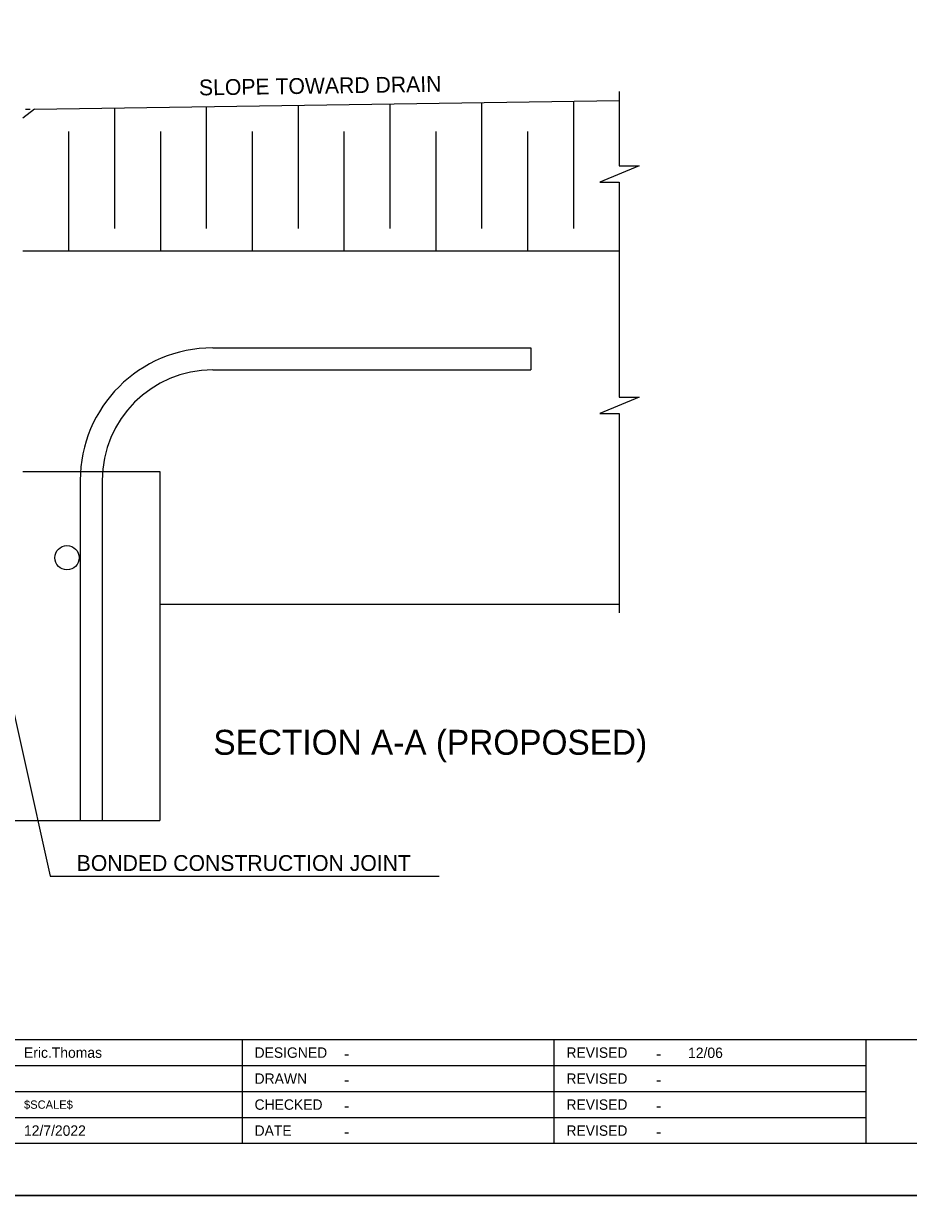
# Model space of a CAD drawing. Extents: x 0 to 2.83, y 0 to 1.83.
# Drawn here: x 0.506 to 1.215, y 0 to 0.94 of the extents above; entities that cross this region are included whole.
import ezdxf

# ---------------------------------------------------------------- set-up
doc = ezdxf.new("R2010")
doc.units = 0
for name, color, linetype in [('RD_Pr_Roadway_Dimensions', 7, 'Continuous'), ('RD_Pr_Roadway_Items', 7, 'Continuous'), ('RD_Pr_Roadway_Notes', 7, 'Continuous'), ('SH_General_Details', 7, 'Continuous'), ('SH_Printer_Plotting_Border', 7, 'Continuous')]:
    doc.layers.add(name, color=color, linetype=linetype)

msp = doc.modelspace()

# ---------------------------------------------------------------- linework, layer by layer
at = {"layer": 'RD_Pr_Roadway_Dimensions'}
msp.add_line((0.50768, 0.87081), (0.51132, 0.87081), dxfattribs=at)
at = {"layer": 'RD_Pr_Roadway_Items'}
for p, q in [((0.98353, 0.88497), (0.98353, 0.82549)), ((0.51467, 0.87081), (0.98353, 0.87789)), ((0.72607, 0.874), (0.72607, 0.77518)), ((0.79963, 0.87511), (0.79963, 0.77518)), ((0.8732, 0.87622), (0.8732, 0.77518)), ((0.94676, 0.87733), (0.94676, 0.77518)), ((0.51467, 0.87081), (0.50537, 0.86373)), ((0.57894, 0.87178), (0.57894, 0.77518)), ((0.65251, 0.87289), (0.65251, 0.77518)), ((0.54216, 0.8531), (0.54216, 0.75747)), ((0.61572, 0.8531), (0.61572, 0.75747)), ((0.68928, 0.8531), (0.68928, 0.75747)), ((0.76285, 0.8531), (0.76285, 0.75747)), ((0.83641, 0.8531), (0.83641, 0.75747)), ((0.90997, 0.8531), (0.90997, 0.75747)), ((0.99961, 0.82549), (0.96797, 0.81249)), ((0.98353, 0.82549), (0.99961, 0.82549)), ((0.96797, 0.81249), (0.98353, 0.81249)), ((0.98353, 0.81249), (0.98353, 0.64003)), ((0.50537, 0.75747), (0.98353, 0.75747)), ((0.65768, 0.67955), (0.9127, 0.67955)), ((0.9127, 0.67955), (0.9127, 0.66184)), ((0.65768, 0.66184), (0.9127, 0.66184)), ((0.99961, 0.64003), (0.96797, 0.62702)), ((0.98353, 0.64003), (0.99961, 0.64003)), ((0.96797, 0.62702), (0.98353, 0.62702)), ((0.98353, 0.62702), (0.98353, 0.46703)), ((0.50537, 0.58037), (0.61518, 0.58037)), ((0.55142, 0.57329), (0.55142, 0.30056)), ((0.56913, 0.57329), (0.56913, 0.30056)), ((0.61518, 0.58037), (0.61518, 0.30056)), ((0.61518, 0.47411), (0.98353, 0.47411)), ((0.47693, 0.30056), (0.61518, 0.30056))]:
    msp.add_line(p, q, dxfattribs=at)
msp.add_circle((0.54079, 0.5113), 0.00974, dxfattribs=at)
for radius in [0.10626, 0.08855]:
    msp.add_arc((0.65768, 0.57329), radius, 90, 180, dxfattribs=at)
at = {"layer": 'RD_Pr_Roadway_Notes'}
for p, q in [((0.45514, 0.58037), (0.52732, 0.25594)), ((0.52732, 0.25594), (0.83908, 0.25594))]:
    msp.add_line(p, q, dxfattribs=at)
at = {"layer": 'SH_General_Details'}
for p, q in [((0.16667, 0.125), (2.79166, 0.125)), ((0.68119, 0.125), (0.68119, 0.04167)), ((0.93119, 0.125), (0.93119, 0.04167)), ((1.18118, 0.125), (1.18118, 0.04167)), ((0.41452, 0.10417), (1.18118, 0.10417)), ((0.41452, 0.08333), (1.18118, 0.08333)), ((0.41452, 0.0625), (1.18118, 0.0625)), ((2.83332, 0), (0, 0))]:
    msp.add_line(p, q, dxfattribs=at)
msp.add_lwpolyline([(0.16667, 1.79166), (2.79166, 1.79166), (2.79166, 0.04167), (0.16667, 0.04167)], close=True, dxfattribs=at)
at = {"layer": 'SH_Printer_Plotting_Border'}
msp.add_lwpolyline([(0, 0), (2.83332, 0), (2.83332, 1.83333), (0, 1.83333)], close=True, dxfattribs=at)

# ---------------------------------------------------------------- texts
at = {"layer": 'RD_Pr_Roadway_Notes'}
msp.add_text('SLOPE TOWARD DRAIN', height=0.0127, rotation=0.86471, dxfattribs=at).set_placement((0.6467, 0.88192))
for s, height, p in [('SECTION A-A (PROPOSED)', 0.02, (0.6582, 0.35335)), ('BONDED CONSTRUCTION JOINT', 0.0127, (0.54859, 0.26024))]:
    msp.add_text(s, height=height, dxfattribs=at).set_placement(p)
at = {"layer": 'SH_General_Details'}
for s, height, p in [('Eric.Thomas', 0.0083333, (0.50637, 0.11042)), ('DESIGNED', 0.008333, (0.69119, 0.11042)), ('-', 0.01, (0.76282, 0.10875)), ('REVISED', 0.008333, (0.94118, 0.11042)), ('-', 0.01, (1.01282, 0.10875)), ('12/06', 0.008333, (1.0387, 0.11027)), ('DRAWN', 0.008333, (0.69119, 0.08958)), ('REVISED', 0.008333, (0.94118, 0.08958)), ('-', 0.01, (0.76282, 0.08792)), ('-', 0.01, (1.01282, 0.08792)), ('$SCALE$', 0.006667, (0.50637, 0.06958)), ('CHECKED', 0.008333, (0.69119, 0.06875)), ('REVISED', 0.008333, (0.94118, 0.06875)), ('-', 0.01, (0.76282, 0.06708)), ('-', 0.01, (1.01282, 0.06708)), ('12/7/2022', 0.008333, (0.50637, 0.04792)), ('DATE', 0.008333, (0.69119, 0.04792)), ('-', 0.01, (0.76282, 0.04625)), ('REVISED', 0.008333, (0.94118, 0.04792)), ('-', 0.01, (1.01282, 0.04625))]:
    msp.add_text(s, height=height, dxfattribs=at).set_placement(p)

doc.saveas('drawing.dxf')
